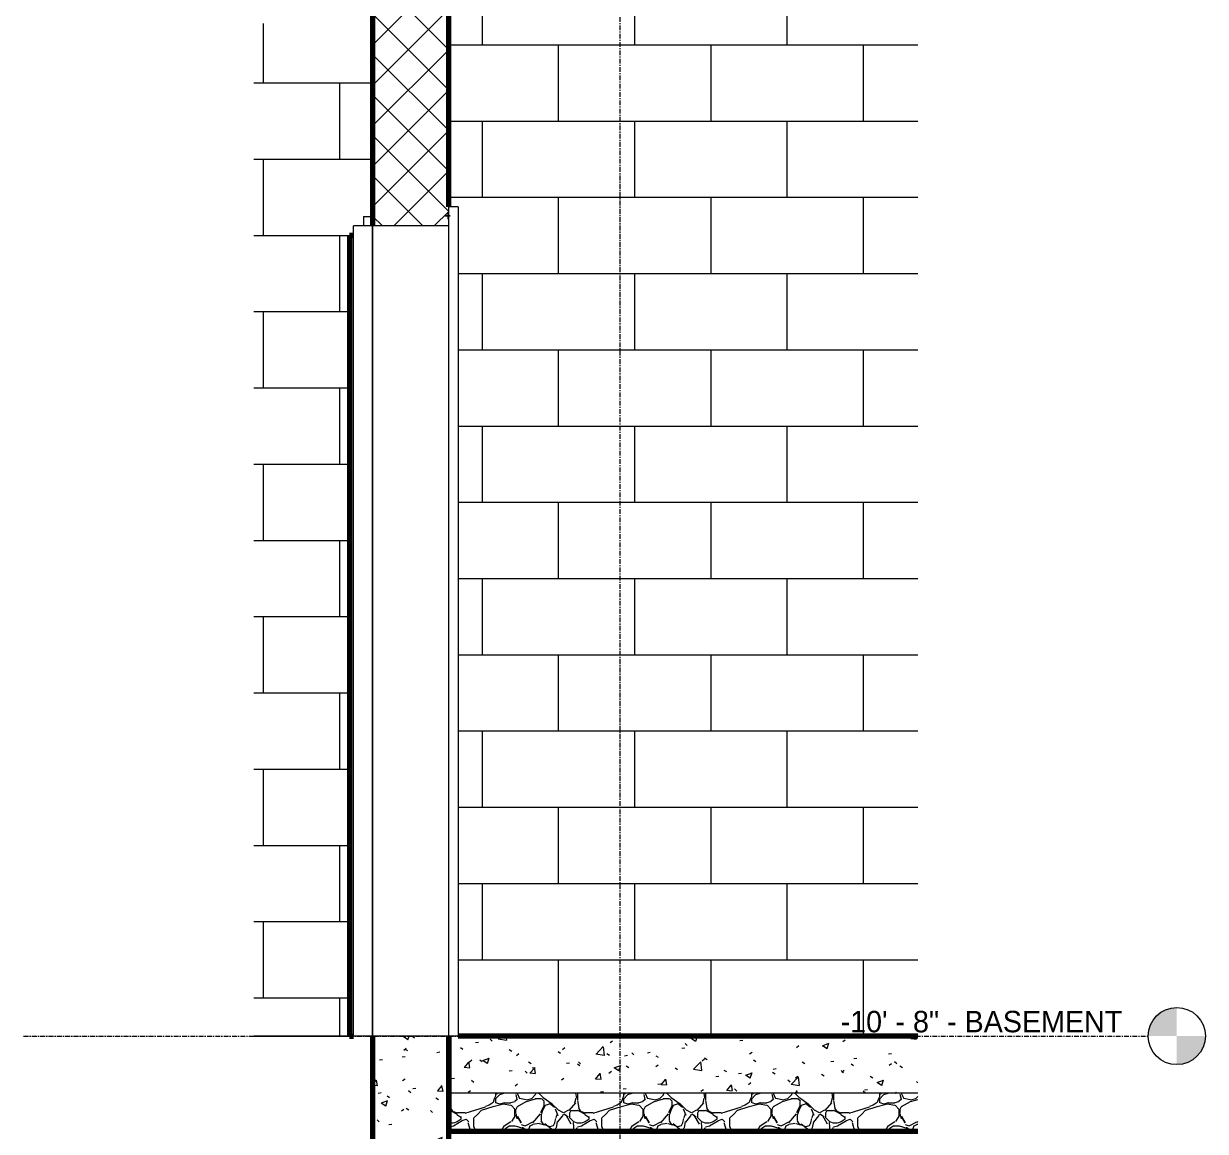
# Model space of a CAD drawing. Header units: inches. Extents: x -3449 to -2631, y -208 to 451.
# Drawn here: x -2944.5 to -2820.5, y -138 to -21.8 of the extents above; entities that cross this region are included whole.
import ezdxf

# ---------------------------------------------------------------- set-up
doc = ezdxf.new("R2010")
doc.units = ezdxf.units.IN
doc.header["$MEASUREMENT"] = 0
doc.linetypes.add('Grid Line 1_2_', pattern=[0.875, 0.5, -0.125, 0.125, -0.125])
for name, color, linetype, lineweight in [('0-4', 50, 'Continuous', 5), ('0-7', 7, 'Continuous', 9), ('A-FLOR-4', 192, 'Continuous', 70), ('A-FLOR-LEVL', 51, 'Continuous', 9), ('A-FLOR-LEVL-1', 51, 'Grid Line 1_2_', 9), ('A-FLOR-MCUT', 51, 'Continuous', 18), ('A-FLOR-PATT-1', 8, 'Continuous', 9), ('A-GENM-1', 135, 'Continuous', 9), ('A-GENM-2', 250, 'Continuous', 70), ('A-WALL-1', 55, 'Continuous', 18), ('A-WALL-9', 250, 'Continuous', 70), ('A-WALL-PATT-1', 135, 'Continuous', 9), ('A-WALL-PATT-5', 45, 'Continuous', 9), ('Q-SPCQ-1', 7, 'Continuous', 9), ('S-FNDN-3', 55, 'Continuous', 18), ('S-FNDN-4', 250, 'Continuous', 70), ('S-GRID-1', 1, 'Grid Line 1_2_', 9)]:
    doc.layers.add(name, color=color, linetype=linetype, lineweight=lineweight)
doc.styles.add('Century Gothic', font='ufonts.com_century-gothic.ttf', dxfattribs={"height": 2.25})

# ---------------------------------------------------------------- blocks, each defined once
blk = doc.blocks.new('Otis_G2S_06102019171910 - Otis_G2S_06102019171910-2044336-Section 62 - Callout 1')
at = {"layer": 'A-GENM-1'}
blk.add_hatch(color=256, dxfattribs=at).paths.add_polyline_path([(-3509.73, -128), (-3509.32, -128), (-3509.32, -44), (-3509.73, -44), (-3509.73, -125.43)], flags=0)
for q in [(-3507.32, -42), (-3508.28, -43)]:
    blk.add_line((-3508.28, -42), q, dxfattribs=at)
at = {"layer": 'A-GENM-2'}
for p, q in [((-3499.32, -41.87), (-3499.45, -41.87)), ((-3499.45, -41.87), (-3499.45, -42)), ((-3499.45, -42), (-3499.32, -42)), ((-3509.32, -44), (-3509.73, -44)), ((-3509.73, -44), (-3509.73, -128)), ((-3509.73, -128), (-3509.32, -128))]:
    blk.add_line(p, q, dxfattribs=at)
blk = doc.blocks.new('Elevator Door-Center - 48_ x 84_-2010369-Section 62 - Callout 1')
at = {"layer": 'Q-SPCQ-1'}
for p, q in [((-3499.32, 0), (-3499.32, 87)), ((-3498.32, 87), (-3499.32, 87)), ((-3498.32, 87), (-3498.32, 0)), ((-3509.32, 0), (-3509.32, 85)), ((-3507.32, 85), (-3509.32, 85)), ((-3507.32, 85), (-3507.32, 0)), ((-3507.32, 0), (-3507.32, 85)), ((-3499.32, 85), (-3507.32, 85)), ((-3507.32, 0), (-3509.32, 0)), ((-3499.32, 0), (-3507.32, 0)), ((-3498.32, 0), (-3499.32, 0))]:
    blk.add_line(p, q, dxfattribs=at)
blk = doc.blocks.new('CTR - 1st Phase -Stairs _ Elevators_rvt-4-Section 62 - Callout 1')
at = {"layer": 'A-WALL-PATT-1'}
h = blk.add_hatch(dxfattribs=at)
h.set_pattern_fill('FP_50', color=256, style=0, pattern_type=2)
h.set_pattern_definition([(0, (-3503.324, -164), (0, 8), []), (90, (-3503.324, -164), (-8, 8), [8, -8])])
h.paths.add_polyline_path([(-3509.73, -128), (-3509.73, -44), (-3509.32, -44), (-3509.32, -43), (-3508.28, -43), (-3508.28, -42), (-3507.32, -42), (-3507.32, 0), (-3509.73, 0), (-3509.73, 84), (-3509.32, 84), (-3509.32, 85), (-3508.28, 85), (-3508.28, 86), (-3507.32, 86), (-3507.32, 136), (-3509.73, 136), (-3509.73, 220), (-3509.32, 220), (-3509.32, 221), (-3508.28, 221), (-3508.28, 222), (-3507.32, 222), (-3507.32, 268), (-3509.73, 268), (-3509.73, 352), (-3509.32, 352), (-3509.32, 353), (-3508.28, 353), (-3508.28, 354), (-3507.32, 354), (-3507.32, 436), (-3519.77, 436), (-3519.77, 375.2), (-3518.23, 375.2), (-3518.23, 375), (-3517.35, 375), (-3517.35, 373.43), (-3518.23, 373.43), (-3518.23, 373.23), (-3519.77, 373.23), (-3519.77, 361), (-3514.8, 361), (-3514.8, 268.16), (-3515.16, 268.16), (-3515.16, 268), (-3514.72, 268), (-3514.72, 352.2), (-3513.47, 352.2), (-3513.47, 268), (-3511.88, 268), (-3511.89, 221.97), (-3511.94, 221.97), (-3511.89, 221.94), (-3513.07, 219.97), (-3513.17, 220.03), (-3512, 222), (-3512, 267.19), (-3515.22, 267.19), (-3515.22, 264.92), (-3519.77, 264.92), (-3519.77, 136.2), (-3518.23, 136.2), (-3518.23, 136), (-3517.35, 136), (-3517.35, 134.43), (-3518.23, 134.43), (-3518.23, 134.23), (-3519.77, 134.23), (-3519.77, 0.2), (-3518.23, 0.2), (-3518.23, 0), (-3517.35, 0), (-3517.35, -1.57), (-3518.23, -1.57), (-3518.23, -1.77), (-3519.77, -1.77), (-3519.77, -19.8), (-3518.23, -19.8), (-3518.23, -20), (-3517.35, -20), (-3517.35, -21.57), (-3518.23, -21.57), (-3518.23, -21.77), (-3519.77, -21.77), (-3519.77, -128)], flags=0)
h = blk.add_hatch(dxfattribs=at)
h.set_pattern_fill('FP_48', color=256, style=0, pattern_type=2)
h.set_pattern_definition([(0, (-3208.374, 0), (0, 8), []), (90, (-3208.374, 0), (-8, 8), [8, -8])])
h.paths.add_polyline_path([(-3498.32, -128), (-3450.1, -128), (-3450.1, -16), (-3488.25, -16), (-3488.25, -4), (-3499.32, -4), (-3499.32, -41), (-3498.32, -41), (-3498.32, -127.15)], flags=0)
h.paths.add_polyline_path([(-3467.52, 109.88), (-3450.1, 109.88), (-3450.1, 118.81), (-3453.23, 118.81), (-3453.23, 118.66), (-3455.76, 118.66), (-3456.11, 118.7), (-3456.4, 118.81), (-3457.47, 118.81), (-3457.47, 118.66), (-3460, 118.66), (-3460.35, 118.7), (-3460.64, 118.81), (-3461.47, 118.81), (-3461.47, 118.66), (-3464, 118.66), (-3464.35, 118.7), (-3464.67, 118.84), (-3464.95, 119.05), (-3465.16, 119.33), (-3465.3, 119.65), (-3465.34, 120.02), (-3465.3, 120.35), (-3465.15, 120.69), (-3464.95, 120.95), (-3464.67, 121.16), (-3464.31, 121.3), (-3463.93, 121.34), (-3461.47, 121.34), (-3461.47, 121.19), (-3460.62, 121.19), (-3460.31, 121.3), (-3459.93, 121.34), (-3457.47, 121.34), (-3457.47, 121.19), (-3456.37, 121.19), (-3456.06, 121.3), (-3455.68, 121.34), (-3453.23, 121.34), (-3453.23, 121.19), (-3450.1, 121.19), (-3450.1, 122), (-3494.95, 122), (-3494.95, 109.88), (-3484.94, 109.88)], flags=0)
h = blk.add_hatch(dxfattribs=at)
h.set_pattern_fill('FP_47', color=256, style=0, pattern_type=2)
h.set_pattern_definition([(50, (-3012.324, 138.832), (6.885997, -0.602097), [0.72, -7.92]), (355, (-3012.324, 138.832), (-1.331756, 7.22055), [0.576, -6.336]), (100.451, (-3011.75, 138.781), (5.55363, 6.61819), [0.612, -6.731]), (46.184, (-3012.324, 140.752), (10.24564, -1.58893), [1.08, -11.88]), (96.636, (-3011.47, 140.619), (8.97244, 9.35152), [0.918, -10.096]), (351.184, (-3012.324, 140.752), (8.9732, 9.35123), [0.864, -9.504]), (21, (-3011.364, 140.272), (5.730726, -3.865003), [0.72, -7.92]), (326, (-3011.364, 140.272), (2.33581, 6.96088), [0.576, -6.336]), (71.451, (-3010.886, 139.95), (8.065876, 3.09595), [0.612, -6.731]), (37.5, (-3012.324, 138.832), (0.116866, 3.195478), [0.317, -5.942, 0.317, -6.115, -6.36]), (37.5, (-3012.324, 138.832), (0.116866, 3.195478), [-12.691, 0.317, -6.043]), (7.5, (-3012.324, 138.832), (2.52543, 3.786025), [0.317, -3.35, 0.317, -5.798, -2.424]), (7.5, (-3012.324, 138.832), (2.52543, 3.786025), [-9.782, 0.317, -2.107]), (327.5, (-3014.465, 138.832), (5.124369, -0.216176), [0.317, -2.083, 0.317, -7.171, -9.936]), (327.5, (-3014.465, 138.832), (5.124369, -0.216176), [-9.888, 0.317, -9.619]), (317.5, (-3015.425, 138.832), (5.598326, 0.96141), [0.317, -2.803, 0.317, -4.656, -7.056]), (317.5, (-3015.425, 138.832), (5.598326, 0.96141), [-8.093, 0.317, -6.739])])
h.paths.add_polyline_path([(-3499.32, -188), (-3499.32, -128), (-3507.32, -128), (-3507.32, -188)], flags=0)
at = {"layer": 'A-WALL-PATT-5'}
h = blk.add_hatch(dxfattribs=at)
h.set_pattern_fill('FP_49', color=256, style=0, pattern_type=2)
h.set_pattern_definition([(45, (-3012.324, 138.832), (-2.12132, 2.12132), []), (135, (-3012.324, 138.832), (-2.12132, -2.12132), [])])
h.paths.add_polyline_path([(-3503.32, -43), (-3499.32, -43), (-3499.32, 0), (-3507.32, 0), (-3507.32, -43), (-3505.96, -43)], flags=0)
h.paths.add_polyline_path([(-3503.92, 85), (-3499.32, 85), (-3499.32, 136), (-3507.32, 136), (-3507.32, 85)], flags=0)
h.paths.add_polyline_path([(-3503.32, 221), (-3499.32, 221), (-3499.32, 268), (-3507.32, 268), (-3507.32, 221), (-3504.58, 221)], flags=0)
h.paths.add_polyline_path([(-3503.32, 353), (-3499.32, 353), (-3499.32, 436), (-3507.32, 436), (-3507.32, 353), (-3506.27, 353)], flags=0)
at = {"layer": 'A-WALL-1'}
blk.add_line((-3519.77, -128), (-3509.73, -128), dxfattribs=at)
at = {"layer": 'A-WALL-9'}
for p, q in [((-3507.32, 0), (-3507.32, -43)), ((-3499.32, -41), (-3499.32, 0))]:
    blk.add_line(p, q, dxfattribs=at)
at = {"layer": 'S-FNDN-3'}
blk.add_line((-3509.73, -128), (-3519.77, -128), dxfattribs=at)
at = {"layer": 'S-FNDN-4'}
for p, q in [((-3507.32, -128), (-3507.32, -188)), ((-3499.32, -188), (-3499.32, -128))]:
    blk.add_line(p, q, dxfattribs=at)
at = {"layer": '0-7'}
for name, p in [('Otis_G2S_06102019171910 - Otis_G2S_06102019171910-2044336-Section 62 - Callout 1', (0, 0)), ('Elevator Door-Center - 48_ x 84_-2010369-Section 62 - Callout 1', (0, -128))]:
    blk.add_blockref(name, p, dxfattribs=at)
blk = doc.blocks.new('Level - Level Head - Circle-50818-Section 62 - Callout 1')
at = {"layer": 'A-FLOR-LEVL'}
h = blk.add_hatch(color=256, dxfattribs=at)
edge = h.paths.add_edge_path(flags=0)
edge.add_line((-3422.92, 0), (-3425.92, 0))
edge.add_arc((-3422.92, 0), 3, 90, 180, ccw=False)
edge.add_line((-3422.92, 3), (-3422.92, 0))
h = blk.add_hatch(color=256, dxfattribs=at)
edge = h.paths.add_edge_path(flags=0)
edge.add_line((-3422.92, -3), (-3422.92, 0))
edge.add_line((-3422.92, 0), (-3419.92, 0))
edge.add_arc((-3422.92, 0), 3, 270, 360, ccw=False)
blk.add_circle((-3422.92, 0), 3, dxfattribs=at)

msp = doc.modelspace()

# ---------------------------------------------------------------- hatches: boundary and pattern name
at = {"layer": 'A-FLOR-PATT-1'}
h = msp.add_hatch(dxfattribs=at)
h.set_pattern_fill('FP_47', color=256, style=0, pattern_type=2)
h.set_pattern_definition([(50, (-2412.8894, 138.832), (6.885997, -0.6021), [0.72, -7.92]), (355, (-2412.8894, 138.832), (-1.33176, 7.22055), [0.576, -6.336]), (100.451, (-2412.3154, 138.781), (5.55363, 6.61819), [0.612, -6.731]), (46.184, (-2412.889, 140.752), (10.24564, -1.58893), [1.08, -11.88]), (96.636, (-2412.035, 140.619), (8.97244, 9.35152), [0.918, -10.096]), (351.184, (-2412.889, 140.752), (8.9732, 9.35123), [0.864, -9.504]), (21, (-2411.9294, 140.272), (5.730726, -3.865003), [0.72, -7.92]), (326, (-2411.9294, 140.272), (2.33581, 6.96088), [0.576, -6.336]), (71.451, (-2411.4514, 139.95), (8.065876, 3.09595), [0.612, -6.731]), (37.5, (-2412.8894, 138.832), (0.116866, 3.195478), [0.317, -5.942, 0.317, -6.115, -6.36]), (37.5, (-2412.8894, 138.832), (0.116866, 3.195478), [-12.691, 0.317, -6.043]), (7.5, (-2412.8894, 138.832), (2.52543, 3.786025), [0.317, -3.35, 0.317, -5.798, -2.424]), (7.5, (-2412.8894, 138.832), (2.52543, 3.786025), [-9.782, 0.317, -2.107]), (327.5, (-2415.0304, 138.832), (5.124369, -0.216176), [0.317, -2.083, 0.317, -7.171, -9.936]), (327.5, (-2415.0304, 138.832), (5.124369, -0.216176), [-9.888, 0.317, -9.619]), (317.5, (-2415.9904, 138.832), (5.598326, 0.96141), [0.317, -2.803, 0.317, -4.656, -7.056]), (317.5, (-2415.9904, 138.832), (5.598326, 0.96141), [-8.093, 0.317, -6.739])])
h.paths.add_polyline_path([(-2899.89, -134), (-2850.67, -134), (-2850.67, -128), (-2899.89, -128)], flags=0)
h = msp.add_hatch(dxfattribs=at)
h.set_pattern_fill('FP_51', color=256, style=0, pattern_type=2)
h.set_pattern_definition([(212.005, (-2413.6954, 140.847), (-40.310627, -26.8730086), [1.268, -125.493]), (213.69, (-2412.8894, 141.385), (-13.436241, -13.436764), [0.969, -47.478]), (198.435, (-2412.4864, 141.519), (-26.873024, -13.436542), [0.425, -42.065]), (180, (-2411.948, 141.519), (-2e-15, -13.437), [0.537, -12.899]), (161.565, (-2411.5454, 141.385), (-13.436518, 1.2e-05), [0.425, -42.065]), (333.435, (-2411.4114, 151.059), (13.43653, 1e-05), [0.601, -29.444]), (296.565, (-2411.5454, 151.328), (13.43652, -13.436544), [0.3, -29.745]), (270, (-2411.545, 152), (13.437, 8e-16), [0.672, -12.765]), (186.34, (-2411.4114, 143.266), (-107.492657, -13.4363962), [1.217, -120.457]), (296.565, (-2408.4554, 151.596), (13.43652, -13.436544), [0.3, -29.745]), (303.69, (-2408.7234, 152), (13.436764, -13.436241), [0.484, -47.962]), (229.399, (-2406.5744, 146.087), (-67.1828397, -80.6196216), [1.239, -122.641]), (243.435, (-2406.1704, 146.894), (1e-05, -13.43653), [0.901, -29.144]), (213.69, (-2401.4684, 145.416), (-13.436241, -13.436764), [0.484, -47.962]), (33.69, (-2405.4994, 141.653), (13.436241, 13.436764), [0.484, -47.962]), (0, (-2405.767, 141.653), (0, 13.437), [0.269, -13.168]), (333.435, (-2406.0364, 141.788), (13.43653, 1e-05), [0.3, -29.745]), (284.036, (-2406.1704, 142.325), (13.436545, -40.30972), [0.554, -54.847]), (270, (-2406.17, 142.594), (13.437, 8e-16), [0.269, -13.168]), (243.435, (-2406.1704, 142.863), (1e-05, -13.43653), [0.3, -29.745]), (135, (-2406.17, 142.997), (-13.43644, 9e-16), [0.19, -18.812]), (90, (-2406.17, 142.863), (-13.437, 8e-16), [0.134, -13.302]), (18.435, (-2401.3334, 149.044), (26.873024, 13.436542), [0.85, -41.641]), (6.34, (-2400.5274, 149.312), (107.492657, 13.4363962), [1.217, -120.457]), (180, (-2401.064, 146.087), (-2e-15, -13.437), [0.806, -12.63]), (197.354, (-2398.9154, 146.759), (-40.3099621, -13.4370921), [2.252, -222.987]), (198.435, (-2398.5124, 146.894), (-26.873024, -13.436542), [0.425, -42.065]), (213.69, (-2398.1084, 147.162), (-13.436241, -13.436764), [0.484, -47.962]), (251.565, (-2397.9744, 147.565), (-1.2e-05, -13.436518), [0.425, -42.065]), (243.435, (-2397.8404, 147.834), (1e-05, -13.43653), [0.3, -29.745]), (270, (-2397.84, 148.103), (13.437, 8e-16), [0.269, -13.168]), (293.199, (-2398.2434, 149.044), (13.4363854, -26.872947), [1.023, -101.307]), (315, (-2398.646, 149.447), (13.43644, 0), [0.57, -18.432]), (0, (-2399.318, 149.447), (0, 13.437), [0.672, -12.765]), (341.565, (-2402.2744, 146.222), (13.436518, -1.2e-05), [0.425, -42.065]), (303.69, (-2402.5434, 146.625), (13.436764, -13.436241), [0.484, -47.962]), (279.462, (-2402.6774, 147.431), (13.43628, -67.183201), [0.817, -80.915]), (270, (-2402.677, 148.237), (13.437, 8e-16), [0.806, -12.63]), (239.036, (-2402.2744, 148.909), (-13.4372, -26.873257), [0.783, -77.565]), (188.13, (-2401.3334, 149.044), (-80.6200966, -13.436299), [0.95, -94.061]), (116.565, (-2411.2764, 148.64), (-13.43652, 13.436544), [0.3, -29.745]), (135, (-2411.008, 148.372), (-13.43644, 9e-16), [0.38, -18.622]), (168.69, (-2410.3364, 148.237), (-13.436897, 0.000212), [0.685, -67.829]), (191.31, (-2409.6644, 148.372), (-53.746592, -13.436568), [0.685, -67.829]), (194.036, (-2409.1264, 148.506), (-40.30972, -13.436545), [0.554, -54.847]), (236.31, (-2408.8584, 148.909), (-13.436194, -26.8733), [0.484, -47.962]), (236.31, (-2408.5894, 149.312), (-13.436194, -26.8733), [0.484, -47.962]), (270, (-2408.59, 149.715), (13.437, 8e-16), [0.403, -13.034]), (291.801, (-2408.8584, 150.387), (13.436166, -26.872997), [0.724, -71.635]), (116.565, (-2408.7234, 147.565), (-13.43652, 13.436544), [0.601, -29.444]), (168.69, (-2408.0524, 147.431), (-13.436897, 0.000212), [0.685, -67.829]), (194.036, (-2407.5144, 147.565), (-40.30972, -13.436545), [0.554, -54.847]), (225, (-2407.111, 147.969), (9e-16, -13.43644), [0.57, -18.432]), (251.565, (-2406.9774, 148.372), (-1.2e-05, -13.436518), [0.425, -42.065]), (296.565, (-2407.2454, 148.909), (13.43652, -13.436544), [0.601, -29.444]), (315, (-2407.514, 149.178), (13.43644, 0), [0.38, -18.622]), (326.31, (-2407.9174, 149.447), (26.8733, -13.436194), [0.484, -47.962]), (0, (-2408.186, 149.447), (0, 13.437), [0.269, -13.168]), (33.69, (-2408.5894, 149.178), (13.436241, 13.436764), [0.484, -47.962]), (71.565, (-2408.7234, 148.775), (1.2e-05, 13.436518), [0.425, -42.065]), (63.435, (-2408.8584, 148.506), (-1e-05, 13.43653), [0.3, -29.745]), (71.565, (-2408.9924, 148.103), (1.2e-05, 13.436518), [0.425, -42.065]), (104.036, (-2408.9924, 147.565), (-13.436545, 40.30972), [0.554, -54.847]), (45, (-2409.261, 147.297), (0, 13.43644), [0.38, -18.622]), (18.435, (-2409.6644, 147.162), (26.873024, 13.436542), [0.425, -42.065]), (0, (-2410.336, 147.162), (0, 13.437), [0.672, -12.765]), (14.036, (-2410.8734, 147.028), (40.30972, 13.436545), [0.554, -54.847]), (341.565, (-2411.2764, 147.162), (13.436518, -1.2e-05), [0.425, -42.065]), (270, (-2411.276, 147.565), (13.437, 8e-16), [0.403, -13.034]), (225, (-2410.873, 147.969), (9e-16, -13.43644), [0.57, -18.432]), (198.435, (-2410.0674, 148.237), (-26.873024, -13.436542), [0.85, -41.641]), (180, (-2409.395, 148.237), (-2e-15, -13.437), [0.672, -12.765]), (153.435, (-2409.1264, 148.103), (-13.43653, -1e-05), [0.3, -29.745]), (206.565, (-2404.0214, 145.953), (-13.436544, -13.43652), [0.3, -29.745]), (146.31, (-2403.6174, 145.684), (-26.8733, 13.436194), [0.484, -47.962]), (119.745, (-2403.0804, 144.744), (-40.3105597, 67.1832064), [1.083, -107.246]), (95.711, (-2402.9464, 143.4), (-13.4375424, 120.930058), [1.35, -133.686]), (90, (-2402.946, 143.266), (-13.437, 8e-16), [0.134, -13.302]), (63.435, (-2403.0804, 142.997), (-1e-05, 13.43653), [0.3, -29.745]), (26.565, (-2403.3494, 142.863), (13.436544, 13.43652), [0.3, -29.745]), (0, (-2403.752, 142.863), (0, 13.437), [0.403, -13.034]), (0, (-2403.886, 142.863), (0, 13.437), [0.134, -13.302]), (0, (-2404.155, 142.863), (0, 13.437), [0.269, -13.168]), (326.31, (-2404.5584, 143.131), (26.8733, -13.436194), [0.484, -47.962]), (333.435, (-2404.8274, 143.266), (13.43653, 1e-05), [0.3, -29.745]), (284.036, (-2404.9614, 143.803), (13.436545, -40.30972), [0.554, -54.847]), (270, (-2404.961, 144.072), (13.437, 8e-16), [0.269, -13.168]), (270, (-2404.961, 144.475), (13.437, 8e-16), [0.403, -13.034]), (258.69, (-2404.8274, 145.147), (-0.000212, -13.436897), [0.685, -67.829]), (231.34, (-2404.2894, 145.819), (-40.3101895, -53.745816), [0.86, -85.176]), (270, (-2401.468, 145.55), (13.437, 8e-16), [0.134, -13.302]), (270, (-2401.468, 145.684), (13.437, 8e-16), [0.134, -13.302]), (326.31, (-2401.8714, 145.953), (26.8733, -13.436194), [0.484, -47.962]), (333.435, (-2402.6774, 146.356), (13.43653, 1e-05), [0.901, -29.144]), (0, (-2403.35, 146.356), (0, 13.437), [0.672, -12.765]), (63.435, (-2403.4834, 146.087), (-1e-05, 13.43653), [0.3, -29.745]), (90, (-2403.483, 145.55), (-13.437, 8e-16), [0.537, -12.899]), (135, (-2403.08, 145.147), (-13.43644, 9e-16), [0.57, -18.432]), (161.565, (-2402.6774, 145.013), (-13.436518, 1.2e-05), [0.425, -42.065]), (180, (-2402.274, 145.013), (-2e-15, -13.437), [0.403, -13.034]), (198.435, (-2401.8714, 145.147), (-26.873024, -13.436542), [0.425, -42.065]), (351.87, (-2407.1114, 152.403), (13.437009, -0.000259), [1.9, -93.111]), (14.036, (-2407.6484, 152.268), (40.30972, 13.436545), [0.554, -54.847]), (53.13, (-2408.0524, 151.731), (26.873672, 40.309752), [0.672, -66.511]), (95.194, (-2407.9174, 150.253), (-13.4351326, 134.3664647), [1.484, -146.928]), (101.31, (-2407.7834, 149.581), (-13.436568, 53.746592), [0.685, -67.829]), (143.13, (-2407.2454, 149.178), (-40.309752, 26.873672), [0.672, -66.511]), (161.565, (-2406.8424, 149.044), (-13.436518, 1.2e-05), [0.425, -42.065]), (198.435, (-2406.4394, 149.178), (-26.873024, -13.436542), [0.425, -42.065]), (225, (-2405.767, 149.85), (9e-16, -13.43644), [0.95, -18.052]), (228.814, (-2404.8274, 150.925), (-80.6198072, -94.0561774), [1.428, -141.405]), (251.565, (-2404.6924, 151.328), (-1.2e-05, -13.436518), [0.425, -42.065]), (270, (-2404.692, 151.462), (13.437, 8e-16), [0.134, -13.302]), (288.435, (-2404.8274, 151.865), (13.436542, -26.873024), [0.425, -42.065]), (326.31, (-2405.2304, 152.134), (26.8733, -13.436194), [0.484, -47.962]), (90, (-2411.411, 148.909), (-13.437, 8e-16), [0.941, -12.496]), (338.199, (-2409.5304, 150.656), (40.309912, -13.436441), [0.724, -71.635]), (0, (-2410.336, 150.656), (0, 13.437), [0.806, -12.63]), (30.964, (-2411.0084, 150.253), (40.310285, 26.873314), [0.783, -77.565]), (45, (-2411.411, 149.85), (0, 13.43644), [0.57, -18.432]), (90, (-2413.561, 144.609), (-13.437, 8e-16), [0.941, -12.496]), (116.565, (-2413.1574, 143.803), (-13.43652, 13.436544), [0.901, -29.144]), (153.435, (-2412.3514, 143.4), (-13.43653, -1e-05), [0.901, -29.144]), (180, (-2411.68, 143.4), (-2e-15, -13.437), [0.672, -12.765]), (218.66, (-2411.0084, 143.938), (-13.436833, -13.4362984), [0.86, -85.176]), (231.34, (-2410.4704, 144.609), (-40.3101895, -53.745816), [0.86, -85.176]), (213.69, (-2409.6644, 145.147), (-13.436241, -13.436764), [0.969, -47.478]), (239.036, (-2409.2614, 145.819), (-13.4372, -26.873257), [0.783, -77.565]), (270, (-2409.261, 146.087), (13.437, 8e-16), [0.269, -13.168]), (270, (-2409.261, 146.491), (13.437, 8e-16), [0.403, -13.034]), (315, (-2409.664, 146.894), (13.43644, 0), [0.57, -18.432]), (350.538, (-2410.4704, 147.028), (13.436822, 7.56e-05), [0.817, -80.915]), (14.036, (-2411.5454, 146.759), (40.30972, 13.436545), [1.108, -54.293]), (18.435, (-2412.7544, 146.356), (26.873024, 13.436542), [1.275, -41.216]), (45, (-2413.157, 145.953), (0, 13.43644), [0.57, -18.432]), (45, (-2413.561, 145.55), (0, 13.43644), [0.57, -18.432]), (108.435, (-2410.6054, 142.594), (-13.436542, 26.873024), [0.85, -41.641]), (126.87, (-2410.2014, 142.056), (-13.436224, 13.436576), [0.672, -66.511]), (146.31, (-2409.7984, 141.788), (-26.8733, 13.436194), [0.484, -47.962]), (161.565, (-2409.3954, 141.653), (-13.436518, 1.2e-05), [0.425, -42.065]), (135, (-2408.992, 141.25), (-13.43644, 9e-16), [0.57, -18.432]), (161.565, (-2408.5894, 141.116), (-13.436518, 1.2e-05), [0.425, -42.065]), (180, (-2408.186, 141.116), (-2e-15, -13.437), [0.403, -13.034]), (206.565, (-2407.9174, 141.25), (-13.436544, -13.43652), [0.3, -29.745]), (206.565, (-2407.3804, 141.519), (-13.436544, -13.43652), [0.601, -29.444]), (189.462, (-2406.5744, 141.653), (-67.183201, -13.43628), [0.817, -80.915]), (243.435, (-2406.3054, 142.191), (1e-05, -13.43653), [0.601, -29.444]), (270, (-2406.305, 142.325), (13.437, 8e-16), [0.134, -13.302]), (270, (-2406.305, 142.594), (13.437, 8e-16), [0.269, -13.168]), (326.31, (-2406.7084, 143.4), (26.8733, -13.436194), [0.484, -47.962]), (327.995, (-2407.7834, 144.072), (67.1829352, -40.309468), [1.268, -125.493]), (329.036, (-2408.4554, 144.475), (26.873257, -13.4372), [0.783, -77.565]), (341.565, (-2409.2614, 144.744), (13.436518, -1.2e-05), [0.85, -41.641]), (0, (-2409.798, 144.744), (0, 13.437), [0.537, -12.899]), (33.69, (-2410.2014, 144.475), (13.436241, 13.436764), [0.484, -47.962]), (53.13, (-2410.6054, 143.938), (26.873672, 40.309752), [0.672, -66.511]), (63.435, (-2410.8734, 143.4), (-1e-05, 13.43653), [0.601, -29.444]), (225, (-2404.692, 142.325), (9e-16, -13.43644), [0.57, -18.432]), (236.31, (-2404.4244, 142.728), (-13.436194, -26.8733), [0.484, -47.962]), (270, (-2404.424, 142.863), (13.437, 8e-16), [0.134, -13.302]), (315, (-2404.692, 143.131), (13.43644, 0), [0.38, -18.622]), (333.435, (-2405.2304, 143.4), (13.43653, 1e-05), [0.601, -29.444]), (18.435, (-2406.0364, 143.131), (26.873024, 13.436542), [0.85, -41.641]), (75.964, (-2406.1704, 142.594), (-0.0003, 13.436231), [0.554, -54.847]), (71.565, (-2412.2174, 140.041), (1.2e-05, 13.436518), [0.425, -42.065]), (135, (-2411.948, 139.772), (-13.43644, 9e-16), [0.38, -18.622]), (146.31, (-2411.5454, 139.504), (-26.8733, 13.436194), [0.484, -47.962]), (153.435, (-2411.0084, 139.235), (-13.43653, -1e-05), [0.601, -29.444]), (180, (-2410.873, 139.235), (-2e-15, -13.437), [0.134, -13.302]), (161.565, (-2410.4704, 139.1), (-13.436518, 1.2e-05), [0.425, -42.065]), (180, (-2409.933, 139.1), (-2e-15, -13.437), [0.537, -12.899]), (198.435, (-2409.5304, 139.235), (-26.873024, -13.436542), [0.425, -42.065]), (210.964, (-2408.8584, 139.638), (-40.310285, -26.873314), [0.783, -77.565]), (206.565, (-2408.5894, 139.772), (-13.436544, -13.43652), [0.3, -29.745]), (251.565, (-2408.4554, 140.175), (-1.2e-05, -13.436518), [0.425, -42.065]), (303.69, (-2408.7234, 140.578), (13.436764, -13.436241), [0.484, -47.962]), (306.87, (-2409.1264, 141.116), (13.436224, -13.436576), [0.672, -66.511]), (323.13, (-2409.6644, 141.519), (40.309752, -26.873672), [0.672, -66.511]), (345.964, (-2410.2014, 141.653), (13.436231, 0.0003), [0.554, -54.847]), (18.435, (-2410.6054, 141.519), (26.873024, 13.436542), [0.425, -42.065]), (30.964, (-2411.2764, 141.116), (40.310285, 26.873314), [0.783, -77.565]), (39.806, (-2412.0834, 140.444), (13.436602, 13.436291), [1.049, -103.894]), (135, (-2408.052, 139.235), (-13.43644, 9e-16), [0.19, -18.812]), (153.435, (-2407.7834, 139.1), (-13.43653, -1e-05), [0.3, -29.745]), (191.31, (-2407.1114, 139.235), (-53.746592, -13.436568), [0.685, -67.829]), (165.964, (-2406.5744, 139.1), (-13.436231, -0.0003), [0.554, -54.847]), (175.236, (-2404.9614, 138.966), (-13.4364265, -8.2e-05), [1.618, -160.181]), (206.565, (-2404.6924, 139.1), (-13.436544, -13.43652), [0.3, -29.745]), (225, (-2404.424, 139.369), (9e-16, -13.43644), [0.38, -18.622]), (270, (-2404.424, 140.041), (13.437, 8e-16), [0.672, -12.765]), (270, (-2404.424, 140.444), (13.437, 8e-16), [0.403, -13.034]), (308.66, (-2404.9614, 141.116), (13.4362984, -13.436833), [0.86, -85.176]), (338.199, (-2405.6334, 141.385), (40.309912, -13.436441), [0.724, -71.635]), (348.69, (-2406.3054, 141.519), (13.436897, -0.000212), [0.685, -67.829]), (18.435, (-2407.5144, 141.116), (26.873024, 13.436542), [1.275, -41.216]), (36.87, (-2408.0524, 140.713), (13.436576, 13.436224), [0.672, -66.511]), (68.199, (-2408.3204, 140.041), (13.436441, 40.309912), [0.724, -71.635]), (101.31, (-2408.1864, 139.369), (-13.436568, 53.746592), [0.685, -67.829]), (348.69, (-2409.3954, 152.134), (13.436897, -0.000212), [0.685, -67.829]), (354.806, (-2410.8734, 152.268), (13.4361385, -0.000352), [1.484, -146.928]), (0, (-2411.276, 152.268), (0, 13.437), [0.403, -13.034]), (45, (-2411.545, 152), (0, 13.43644), [0.38, -18.622]), (180, (-2410.47, 150.79), (-2e-15, -13.437), [0.403, -13.034]), (188.13, (-2409.5304, 150.925), (-80.6200966, -13.436299), [0.95, -94.061]), (172.875, (-2408.4554, 150.79), (-13.436807, -0.000376), [1.083, -107.246]), (225, (-2408.32, 150.925), (9e-16, -13.43644), [0.19, -18.812]), (270, (-2408.32, 151.328), (13.437, 8e-16), [0.403, -13.034]), (161.565, (-2404.0214, 151.731), (-13.436518, 1.2e-05), [0.425, -42.065]), (180, (-2403.483, 151.731), (-2e-15, -13.437), [0.537, -12.899]), (198.435, (-2403.0804, 151.865), (-26.873024, -13.436542), [0.425, -42.065]), (170.538, (-2402.2744, 151.731), (-13.4368224, -7.56e-05), [0.817, -80.915]), (213.69, (-2401.8714, 152), (-13.436241, -13.436764), [0.484, -47.962]), (270, (-2401.871, 152.134), (13.437, 8e-16), [0.134, -13.302]), (296.565, (-2402.0054, 152.403), (13.43652, -13.436544), [0.3, -29.745]), (341.565, (-2402.8114, 152.671), (13.436518, -1.2e-05), [0.85, -41.641]), (341.565, (-2403.6174, 152.94), (13.436518, -1.2e-05), [0.85, -41.641]), (14.036, (-2404.1554, 152.806), (40.30972, 13.436545), [0.554, -54.847]), (45, (-2404.558, 152.403), (0, 13.43644), [0.57, -18.432]), (104.036, (-2404.4244, 151.865), (-13.436545, 40.30972), [0.554, -54.847]), (0, (-2414.904, 140.175), (0, 13.437), [0.134, -13.302]), (315, (-2415.173, 140.444), (13.43644, 0), [0.38, -18.622]), (274.764, (-2415.3074, 142.056), (13.437683, -147.8026), [1.618, -160.181]), (255.964, (-2415.1734, 142.594), (0.0003, -13.436231), [0.554, -54.847]), (225, (-2414.904, 142.863), (9e-16, -13.43644), [0.38, -18.622]), (198.435, (-2413.6954, 143.266), (-26.873024, -13.436542), [1.275, -41.216]), (180, (-2413.561, 143.266), (-2e-15, -13.437), [0.134, -13.302]), (171.87, (-2412.6204, 143.131), (-13.437009, 0.000259), [0.95, -94.061]), (146.31, (-2411.0084, 142.997), (-26.8733, 13.436194), [0.484, -47.962]), (108.435, (-2410.7394, 142.191), (-13.436542, 26.873024), [0.85, -41.641]), (90, (-2410.74, 142.056), (-13.437, 8e-16), [0.134, -13.302]), (71.565, (-2410.8734, 141.653), (1.2e-05, 13.436518), [0.425, -42.065]), (26.565, (-2411.1424, 141.519), (13.436544, 13.43652), [0.3, -29.745]), (18.435, (-2411.5454, 141.385), (26.873024, 13.436542), [0.425, -42.065]), (126.87, (-2404.2894, 140.444), (-13.436224, 13.436576), [0.672, -66.511]), (123.69, (-2404.0214, 140.041), (-13.436764, 13.436241), [0.484, -47.962]), (149.036, (-2403.3494, 139.638), (-26.873257, 13.4372), [0.783, -77.565]), (168.69, (-2402.6774, 139.504), (-13.436897, 0.000212), [0.685, -67.829]), (213.69, (-2402.2744, 139.772), (-13.436241, -13.436764), [0.484, -47.962]), (251.565, (-2402.1394, 140.175), (-1.2e-05, -13.436518), [0.425, -42.065]), (270, (-2402.14, 140.31), (13.437, 8e-16), [0.134, -13.302]), (279.462, (-2402.2744, 141.116), (13.43628, -67.183201), [0.817, -80.915]), (243.435, (-2402.1394, 141.385), (1e-05, -13.43653), [0.3, -29.745]), (270, (-2402.14, 141.519), (13.437, 8e-16), [0.134, -13.302]), (296.565, (-2402.5434, 142.325), (13.43652, -13.436544), [0.901, -29.144]), (329.036, (-2403.2144, 142.728), (26.873257, -13.4372), [0.783, -77.565]), (8.13, (-2404.1554, 142.594), (80.6200966, 13.436299), [0.95, -94.061]), (45, (-2404.692, 142.056), (0, 13.43644), [0.76, -18.242]), (45, (-2404.961, 141.788), (0, 13.43644), [0.38, -18.622]), (90, (-2404.961, 141.385), (-13.437, 8e-16), [0.403, -13.034]), (123.69, (-2404.6924, 140.982), (-13.436764, 13.436241), [0.484, -47.962]), (101.31, (-2402.6774, 143.4), (-13.436568, 53.746592), [0.685, -67.829]), (108.435, (-2402.5434, 142.997), (-13.436542, 26.873024), [0.425, -42.065]), (135, (-2402.408, 142.863), (-13.43644, 9e-16), [0.19, -18.812]), (180, (-2402.005, 142.863), (-2e-15, -13.437), [0.403, -13.034]), (213.69, (-2401.6024, 143.131), (-13.436241, -13.436764), [0.484, -47.962]), (187.125, (-2400.5274, 143.266), (-94.0566594, -13.437028), [1.083, -107.246]), (236.31, (-2400.2584, 143.669), (-13.436194, -26.8733), [0.484, -47.962]), (270, (-2400.258, 143.803), (13.437, 8e-16), [0.134, -13.302]), (288.435, (-2400.3934, 144.206), (13.436542, -26.873024), [0.425, -42.065]), (285.945, (-2400.6614, 145.147), (13.4366066, -40.309649), [0.978, -96.842]), (315, (-2400.93, 145.416), (13.43644, 0), [0.38, -18.622]), (18.435, (-2401.3334, 145.281), (26.873024, 13.436542), [0.425, -42.065]), (29.745, (-2402.2744, 144.744), (67.1832064, 40.3105597), [1.083, -107.246]), (18.435, (-2402.6774, 144.609), (26.873024, 13.436542), [0.425, -42.065]), (75.964, (-2402.8114, 144.072), (-0.0003, 13.436231), [0.554, -54.847]), (180, (-2406.708, 147.565), (-2e-15, -13.437), [0.403, -13.034]), (180, (-2406.44, 147.565), (-2e-15, -13.437), [0.269, -13.168]), (135, (-2406.17, 147.297), (-13.43644, 9e-16), [0.38, -18.622]), (90, (-2406.17, 146.894), (-13.437, 8e-16), [0.403, -13.034]), (26.565, (-2408.1864, 144.744), (13.436544, 13.43652), [0.901, -29.144]), (341.565, (-2408.5894, 144.878), (13.436518, -1.2e-05), [0.425, -42.065]), (300.964, (-2408.9924, 145.55), (26.873314, -40.310285), [0.783, -77.565]), (71.565, (-2406.4394, 145.953), (1.2e-05, 13.436518), [0.425, -42.065]), (90, (-2406.44, 145.281), (-13.437, 8e-16), [0.672, -12.765]), (123.69, (-2406.1704, 144.878), (-13.436764, 13.436241), [0.484, -47.962]), (153.435, (-2405.6334, 144.609), (-13.43653, -1e-05), [0.601, -29.444]), (198.435, (-2405.2304, 144.744), (-26.873024, -13.436542), [0.425, -42.065]), (243.435, (-2405.0954, 145.013), (1e-05, -13.43653), [0.3, -29.745]), (255.964, (-2404.9614, 145.55), (0.0003, -13.436231), [0.554, -54.847]), (251.565, (-2404.8274, 145.953), (-1.2e-05, -13.436518), [0.425, -42.065]), (291.801, (-2405.0954, 146.625), (13.436166, -26.872997), [0.724, -71.635]), (323.13, (-2405.6334, 147.028), (40.309752, -26.873672), [0.672, -66.511]), (18.435, (-2406.0364, 146.894), (26.873024, 13.436542), [0.425, -42.065]), (63.435, (-2406.3054, 146.356), (-1e-05, 13.43653), [0.601, -29.444]), (135, (-2407.38, 143.938), (-13.43644, 9e-16), [0.57, -18.432]), (149.036, (-2406.7084, 143.535), (-26.873257, 13.4372), [0.783, -77.565]), (146.31, (-2406.3054, 143.266), (-26.8733, 13.436194), [0.484, -47.962]), (180, (-2406.036, 143.266), (-2e-15, -13.437), [0.269, -13.168]), (210.964, (-2405.3644, 143.669), (-40.310285, -26.873314), [0.783, -77.565]), (243.435, (-2405.2304, 143.938), (1e-05, -13.43653), [0.3, -29.745]), (303.69, (-2405.4994, 144.341), (13.436764, -13.436241), [0.484, -47.962]), (321.34, (-2406.1704, 144.878), (53.745816, -40.3101895), [0.86, -85.176]), (345.964, (-2406.7084, 145.013), (13.436231, 0.0003), [0.554, -54.847]), (11.31, (-2407.3804, 144.878), (53.746592, 13.436568), [0.685, -67.829]), (26.565, (-2407.6484, 144.744), (13.436544, 13.43652), [0.3, -29.745]), (71.565, (-2407.7834, 144.341), (1.2e-05, 13.436518), [0.425, -42.065]), (15.945, (-2408.0524, 147.297), (40.309649, 13.4366066), [0.978, -96.842]), (29.745, (-2408.9924, 146.759), (67.1832064, 40.3105597), [1.083, -107.246]), (63.435, (-2409.1264, 146.491), (-1e-05, 13.43653), [0.3, -29.745]), (90, (-2409.126, 146.087), (-13.437, 8e-16), [0.403, -13.034]), (104.036, (-2408.9924, 145.55), (-13.436545, 40.30972), [0.554, -54.847]), (120.964, (-2408.5894, 144.878), (-26.873314, 40.310285), [0.783, -77.565]), (153.435, (-2401.0644, 152), (-13.43653, -1e-05), [0.3, -29.745]), (180, (-2400.796, 152), (-2e-15, -13.437), [0.269, -13.168]), (209.745, (-2399.8554, 152.537), (-67.1832064, -40.3105597), [1.083, -107.246]), (225, (-2399.318, 153.075), (9e-16, -13.43644), [0.76, -18.242]), (239.036, (-2398.9154, 153.746), (-13.4372, -26.873257), [0.783, -77.565]), (239.036, (-2398.5124, 154.418), (-13.4372, -26.873257), [0.783, -77.565]), (270, (-2398.512, 154.553), (13.437, 8e-16), [0.134, -13.302]), (333.435, (-2398.7804, 154.687), (13.43653, 1e-05), [0.3, -29.745]), (0, (-2399.183, 154.687), (0, 13.437), [0.403, -13.034]), (45, (-2399.586, 154.284), (0, 13.43644), [0.57, -18.432]), (26.565, (-2401.1994, 153.478), (13.436544, 13.43652), [1.803, -28.243]), (30.964, (-2401.8714, 153.075), (40.310285, 26.873314), [0.783, -77.565]), (90, (-2401.871, 152.806), (-13.437, 8e-16), [0.269, -13.168]), (128.66, (-2401.3334, 152.134), (-13.4362984, 13.436833), [0.86, -85.176]), (255.964, (-2402.8114, 147.7), (0.0003, -13.436231), [0.554, -54.847]), (281.31, (-2402.9464, 148.372), (13.436568, -53.746592), [0.685, -67.829]), (309.806, (-2403.6174, 149.178), (13.436291, -13.436602), [1.049, -103.894]), (329.036, (-2404.2894, 149.581), (26.873257, -13.4372), [0.783, -77.565]), (345.964, (-2404.8274, 149.715), (13.436231, 0.0003), [0.554, -54.847]), (0, (-2405.364, 149.715), (0, 13.437), [0.537, -12.899]), (26.565, (-2405.9024, 149.447), (13.436544, 13.43652), [0.601, -29.444]), (45, (-2406.305, 149.044), (0, 13.43644), [0.57, -18.432]), (53.13, (-2406.7084, 148.506), (26.873672, 40.309752), [0.672, -66.511]), (90, (-2406.708, 148.103), (-13.437, 8e-16), [0.403, -13.034]), (135, (-2406.305, 147.7), (-13.43644, 9e-16), [0.57, -18.432]), (144.462, (-2405.3644, 147.028), (-40.3095313, 26.8733096), [1.156, -114.43]), (135, (-2404.692, 146.356), (-13.43644, 9e-16), [0.95, -18.052]), (153.435, (-2404.1554, 146.087), (-13.43653, -1e-05), [0.601, -29.444]), (206.565, (-2403.6174, 146.356), (-13.436544, -13.43652), [0.601, -29.444]), (230.194, (-2402.9464, 147.162), (-53.747184, -67.182341), [1.049, -103.894]), (66.801, (-2404.6924, 150.387), (26.8740486, 67.1828756), [1.023, -101.307]), (90, (-2404.692, 149.984), (-13.437, 8e-16), [0.403, -13.034]), (153.435, (-2404.4244, 149.85), (-13.43653, -1e-05), [0.3, -29.745]), (153.435, (-2403.8864, 149.581), (-13.43653, -1e-05), [0.601, -29.444]), (149.036, (-2403.2144, 149.178), (-26.873257, 13.4372), [0.783, -77.565]), (180, (-2402.543, 149.178), (-2e-15, -13.437), [0.672, -12.765]), (180, (-2401.736, 149.178), (-2e-15, -13.437), [0.806, -12.63]), (213.69, (-2401.3334, 149.447), (-13.436241, -13.436764), [0.484, -47.962]), (243.435, (-2401.0644, 149.984), (1e-05, -13.43653), [0.601, -29.444]), (277.125, (-2401.1994, 151.059), (13.437028, -94.0566594), [1.083, -107.246]), (315, (-2401.468, 151.328), (13.43644, 0), [0.38, -18.622]), (341.565, (-2401.8714, 151.462), (13.436518, -1.2e-05), [0.425, -42.065]), (352.875, (-2402.9464, 151.596), (13.436807, 0.000376), [1.083, -107.246]), (0, (-2403.617, 151.596), (0, 13.437), [0.672, -12.765]), (21.801, (-2404.2894, 151.328), (26.872997, 13.436166), [0.724, -71.635]), (90, (-2398.243, 150.656), (-13.437, 8e-16), [0.537, -12.899]), (90, (-2398.243, 150.118), (-13.437, 8e-16), [0.537, -12.899]), (56.31, (-2398.5124, 149.715), (13.436194, 26.8733), [0.484, -47.962]), (18.435, (-2398.9154, 149.581), (26.873024, 13.436542), [0.425, -42.065]), (0, (-2400.258, 149.581), (0, 13.437), [1.344, -12.093]), (341.565, (-2400.6614, 149.715), (13.436518, -1.2e-05), [0.425, -42.065]), (296.565, (-2400.7964, 149.984), (13.43652, -13.436544), [0.3, -29.745]), (278.13, (-2400.9304, 150.925), (13.436299, -80.6200966), [0.95, -94.061]), (270, (-2400.93, 151.059), (13.437, 8e-16), [0.134, -13.302]), (251.565, (-2400.7964, 151.462), (-1.2e-05, -13.436518), [0.425, -42.065]), (225, (-2400.393, 151.865), (9e-16, -13.43644), [0.57, -18.432]), (218.66, (-2399.7214, 152.403), (-13.436833, -13.4362984), [0.86, -85.176]), (225, (-2399.318, 152.806), (9e-16, -13.43644), [0.57, -18.432]), (206.565, (-2399.0494, 152.94), (-13.436544, -13.43652), [0.3, -29.745]), (180, (-2398.78, 152.94), (-2e-15, -13.437), [0.269, -13.168]), (123.69, (-2398.5124, 152.537), (-13.436764, 13.436241), [0.484, -47.962]), (108.435, (-2398.3774, 152.134), (-13.436542, 26.873024), [0.425, -42.065]), (98.13, (-2398.2434, 151.193), (-13.436299, 80.6200966), [0.95, -94.061])])
h.paths.add_polyline_path([(-2850.67, -138), (-2850.67, -134), (-2899.89, -134), (-2899.89, -138), (-2887.89, -138)], flags=0)

# ---------------------------------------------------------------- linework, layer by layer
at = {"layer": 'A-FLOR-4'}
for p, q in [((-2899.89, -128), (-2899.89, -138)), ((-2850.67, -128), (-2898.89, -128)), ((-2899.89, -138), (-2850.67, -138))]:
    msp.add_line(p, q, dxfattribs=at)
at = {"layer": 'A-FLOR-LEVL-1'}
msp.add_line((-2944.51, -128), (-2826.49, -128), dxfattribs=at)
at = {"layer": 'A-FLOR-MCUT'}
msp.add_line((-2850.67, -134), (-2899.89, -134), dxfattribs=at)
at = {"layer": 'S-GRID-1'}
msp.add_line((-2881.89, -159.84), (-2881.89, 435.57), dxfattribs=at)

# ---------------------------------------------------------------- block references
at = {"layer": '0-4'}
msp.add_blockref('CTR - 1st Phase -Stairs _ Elevators_rvt-4-Section 62 - Callout 1', (599.43, 0), dxfattribs=at)
at = {"layer": 'A-FLOR-LEVL'}
msp.add_blockref('Level - Level Head - Circle-50818-Section 62 - Callout 1', (599.43, -128), dxfattribs=at)

# ---------------------------------------------------------------- texts
at = {"layer": 'A-FLOR-LEVL', "insert": (-2858.77, -125.36), "char_height": 2.25, "width": 35.6782, "attachment_point": 1, "style": 'Century Gothic'}
msp.add_mtext('-10\' - 8" - BASEMENT', dxfattribs=at)

doc.saveas('drawing.dxf')
